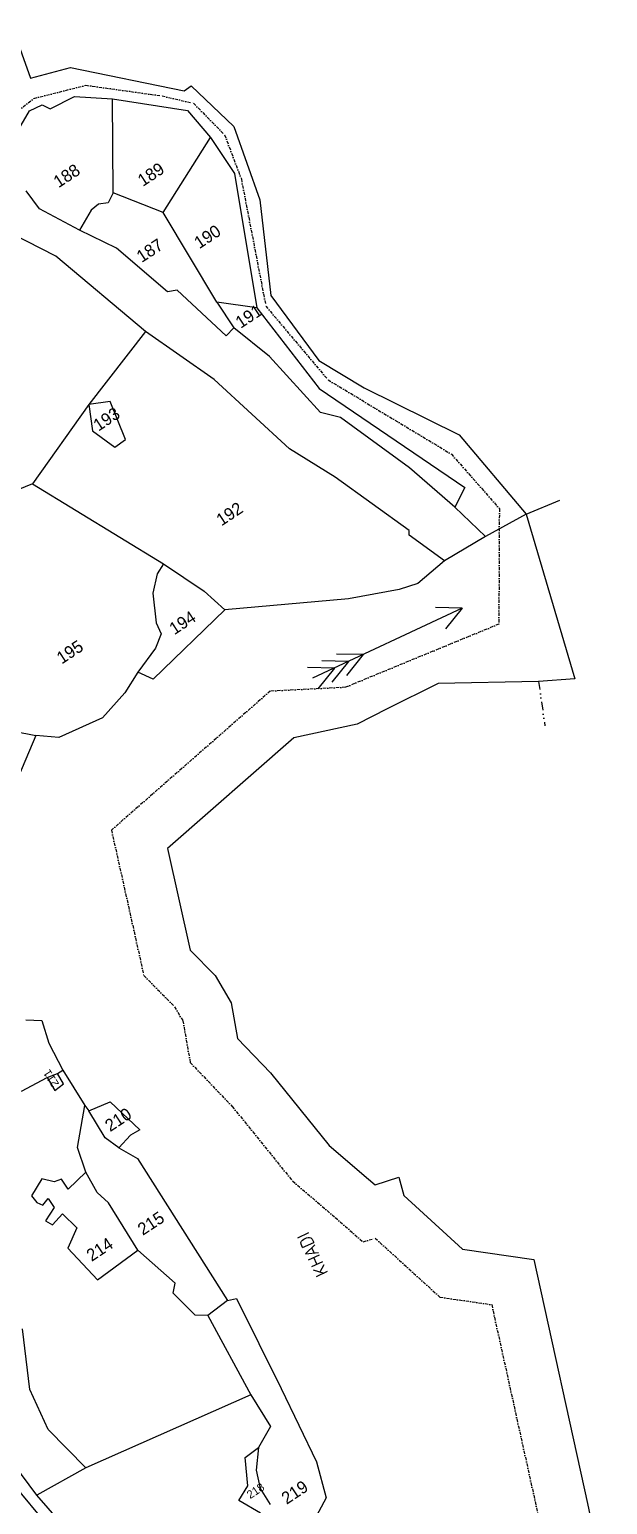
# Model space of a CAD drawing. Header units: metres. Extents: x 321058 to 325379, y 1822357 to 1826807.
# Drawn here: x 323801 to 324698, y 1824513 to 1826803 of the extents above; entities that cross this region are included whole.
import ezdxf

# ---------------------------------------------------------------- set-up
doc = ezdxf.new("R2010")
doc.units = ezdxf.units.M
doc.linetypes.add('DASHDOT', pattern=[1, 0.5, -0.25, 0, -0.25])
doc.linetypes.add('DIVIDE', pattern=[31.75, 12.7, -6.35, 0, -6.35, 0, -6.35])
for name, color, linetype in [('OFF', 1, 'Continuous'), ('POLY_PARCEL', 6, 'Continuous'), ('POLY_WATER', 4, 'Continuous'), ('TEXT_MAPIN', 7, 'Continuous'), ('TEXT_PARCEL', 7, 'Continuous'), ('V_BOUND_STREAM_LINE', 7, 'DASHDOT'), ('V_DIVIDE_LINE', 7, 'DIVIDE')]:
    doc.layers.add(name, color=color, linetype=linetype)
doc.styles.get("Standard").update_dxf_attribs({"font": 'simplex.shx'})
doc.styles.add('TEXT _PARCEL', font='', dxfattribs={"height": 0.25})
doc.styles.get('TEXT _PARCEL').set_extended_font_data('Kruti Dev 050')

msp = doc.modelspace()

# ---------------------------------------------------------------- linework, layer by layer
for points in [[(324472.6, 1825904.4), (324240.6, 1825795.5)], [(324472.6, 1825904.4), (324431.1, 1825905.2)], [(324472.6, 1825904.4), (324446.7, 1825872)], [(324319.2, 1825832.4), (324277.7, 1825833.1)], [(324319.2, 1825832.4), (324293.3, 1825800)], [(324274.3, 1825811.3), (324232.8, 1825812.1)], [(324274.3, 1825811.3), (324248.4, 1825778.9)], [(324296.4, 1825821.7), (324254.9, 1825822.4)], [(324296.4, 1825821.7), (324270.5, 1825789.3)]]:
    msp.add_lwpolyline(points)
at = {"layer": 'OFF'}
msp.add_line((324571.8, 1826050.3), (324647.5, 1825794.6), dxfattribs=at)
at = {"layer": 'POLY_PARCEL'}
for p, q in [((323930.8, 1826548.9), (323929.7, 1826695.1)), ((324008.5, 1826518.6), (324082.2, 1826634.8)), ((323816.6, 1826524.3), (323796.1, 1826551.9)), ((323930.8, 1826548.9), (323923.4, 1826533.4)), ((324008.5, 1826518.6), (323930.8, 1826548.9)), ((323930.8, 1826548.9), (323930.8, 1826548.9)), ((323878.7, 1826490.9), (323816.6, 1826524.3)), ((323896.9, 1826521.9), (323878.7, 1826490.9)), ((323908.2, 1826531.6), (323896.9, 1826521.9)), ((323923.4, 1826533.4), (323908.2, 1826531.6)), ((324091.9, 1826379.5), (324008.5, 1826518.6)), ((323842.1, 1826450.6), (323751.6, 1826496.7)), ((323935.9, 1826462.9), (323878.7, 1826490.9)), ((323981, 1826333.6), (323842.1, 1826450.6)), ((324015.5, 1826395.6), (323935.9, 1826462.9)), ((324030.5, 1826397.8), (324015.5, 1826395.6)), ((324106.5, 1826327), (324030.5, 1826397.8)), ((324154.1, 1826370.7), (324091.9, 1826379.5)), ((324091.9, 1826379.5), (324118.2, 1826339.5)), ((323981, 1826333.6), (323893.3, 1826220.7)), ((324087.6, 1826259.3), (323981, 1826333.6)), ((324118.2, 1826339.5), (324106.5, 1826327)), ((324173.5, 1826294.9), (324118.2, 1826339.5)), ((324253, 1826208.2), (324173.5, 1826294.9)), ((324204.5, 1826151.5), (324087.6, 1826259.3)), ((323893.3, 1826220.7), (323805.9, 1826097.4)), ((323926.5, 1826225), (323893.3, 1826220.7)), ((323893.3, 1826220.7), (323898.8, 1826179.7)), ((323950.1, 1826166.3), (323926.5, 1826225)), ((324283.9, 1826200.4), (324253, 1826208.2)), ((324390.9, 1826121.9), (324283.9, 1826200.4)), ((324283.9, 1826200.4), (324283.9, 1826200.4)), ((323898.8, 1826179.7), (323933.4, 1826154.1)), ((323933.4, 1826154.1), (323950.1, 1826166.3)), ((324275.5, 1826107.9), (324204.5, 1826151.5)), ((324390.3, 1826024.7), (324275.5, 1826107.9)), ((324461.5, 1826061.1), (324390.9, 1826121.9)), ((323805.9, 1826097.4), (323707.8, 1826057.1)), ((323805.9, 1826097.4), (324009, 1825973.3)), ((324390.3, 1826017.6), (324390.3, 1826024.7)), ((324445.3, 1825977.6), (324390.3, 1826017.6)), ((324009, 1825973.3), (323999.3, 1825957.8)), ((324009, 1825973.3), (324072.3, 1825930.8)), ((323999.3, 1825957.8), (323992.3, 1825927.4)), ((323992.3, 1825927.4), (323997.6, 1825881.7)), ((324072.3, 1825930.8), (324104.4, 1825901.6)), ((323997.6, 1825881.7), (324005.5, 1825864.5)), ((324005.5, 1825864.5), (323996.7, 1825842.3)), ((323996.7, 1825842.3), (323969.3, 1825804.7)), ((323776.7, 1825713.5), (323811, 1825706.4)), ((323844.4, 1825182.2), (323852.6, 1825187.1)), ((323788.7, 1825154.8), (323828.6, 1825175.7)), ((323828.6, 1825175.7), (323844.4, 1825182.2)), ((323828.6, 1825175.7), (323840.5, 1825155.5)), ((323840.5, 1825155.5), (323854, 1825165.7)), ((323854, 1825165.7), (323844.4, 1825182.2)), ((323875.6, 1825067.2), (323887.2, 1825132.1)), ((323918.5, 1825082), (323893.3, 1825124)), ((323939.6, 1825066.6), (323918.5, 1825082)), ((323888.4, 1825029), (323875.6, 1825067.2)), ((323888.4, 1825029), (323861.1, 1825002.6)), ((323905.9, 1824997.5), (323888.4, 1825029)), ((323820, 1825018.3), (323804.3, 1824992.1)), ((323839.3, 1825013.7), (323820, 1825018.3)), ((323850.6, 1825017.8), (323839.3, 1825013.7)), ((323861.1, 1825002.6), (323850.6, 1825017.8)), ((323804.3, 1824992.1), (323812.5, 1824981.9)), ((323812.5, 1824981.9), (323821.9, 1824977.4)), ((323821.9, 1824977.4), (323829.9, 1824988)), ((323829.9, 1824988), (323839.2, 1824974)), ((323923.5, 1824981), (323905.9, 1824997.5)), ((323969.1, 1824907.8), (323923.5, 1824981)), ((323839.2, 1824974), (323826, 1824953.3)), ((323836.8, 1824947), (323852.5, 1824964)), ((323852.5, 1824964), (323874.7, 1824942.5)), ((323826, 1824953.3), (323836.8, 1824947)), ((323874.7, 1824942.5), (323860.8, 1824910.6)), ((323860.8, 1824910.6), (323906.5, 1824861.6)), ((323906.5, 1824861.6), (323969.1, 1824907.8)), ((324027.2, 1824856.3), (323969.1, 1824907.8)), ((324024, 1824840.8), (324027.2, 1824856.3)), ((324058.2, 1824807), (324024, 1824840.8)), ((324108.4, 1824829.6), (324077.8, 1824806.1)), ((324077.8, 1824806.1), (324058.2, 1824807)), ((324077.8, 1824806.1), (324144.6, 1824683)), ((323801.5, 1824691.3), (323790.2, 1824785.7)), ((323830.1, 1824629.2), (323801.5, 1824691.3)), ((324144.6, 1824683), (323888.3, 1824569.7)), ((324144.6, 1824683), (324175.3, 1824633.8)), ((323888.3, 1824569.7), (323830.1, 1824629.2)), ((324175.3, 1824633.8), (324156.5, 1824601.3)), ((324135.7, 1824585.7), (324156.5, 1824601.3)), ((324156.5, 1824601.3), (324152.8, 1824566.2)), ((323888.3, 1824569.7), (323812.4, 1824527.4)), ((324140.2, 1824542.1), (324135.7, 1824585.7)), ((324152.8, 1824566.2), (324159, 1824537.7)), ((324125.9, 1824519.3), (324140.2, 1824542.1)), ((324159, 1824537.7), (324174.6, 1824512.8)), ((324159.8, 1824499.7), (324125.9, 1824519.3))]:
    msp.add_line(p, q, dxfattribs=at)
at = {"layer": 'POLY_WATER'}
for p, q in [((323775.9, 1826802.6), (323802.5, 1826726.8)), ((323802.5, 1826726.8), (323864.6, 1826743.6)), ((323864.6, 1826743.6), (324041.2, 1826707.4)), ((323833, 1826679.5), (323871, 1826698.6)), ((323871, 1826698.6), (323929.7, 1826695.1)), ((324041.2, 1826707.4), (324052, 1826715.3)), ((324052, 1826715.3), (324118, 1826652)), ((323768.2, 1826619.2), (323801.2, 1826676.1)), ((323801.2, 1826676.1), (323820.8, 1826685.5)), ((323820.8, 1826685.5), (323833, 1826679.5)), ((323929.7, 1826695.1), (324046.2, 1826676.8)), ((324046.2, 1826676.8), (324082.2, 1826634.8)), ((324118, 1826652), (324158.6, 1826538)), ((324082.2, 1826634.8), (324119.2, 1826578.8)), ((324119.2, 1826578.8), (324154.1, 1826370.7)), ((324158.6, 1826538), (324175.7, 1826389.5)), ((324175.7, 1826389.5), (324250.3, 1826288.6)), ((324154.1, 1826370.7), (324250.8, 1826245.5)), ((324250.3, 1826288.6), (324320.7, 1826246.5)), ((324250.8, 1826245.5), (324477, 1826091.4)), ((324320.7, 1826246.5), (324468.2, 1826173.3)), ((324468.2, 1826173.3), (324571.8, 1826050.3)), ((324477, 1826091.4), (324461.5, 1826061.1)), ((324477, 1826091.4), (324477, 1826091.4)), ((324508.9, 1826015.6), (324461.5, 1826061.1)), ((324571.8, 1826050.3), (324508.9, 1826015.6)), ((324508.9, 1826015.6), (324445.3, 1825977.6)), ((324445.3, 1825977.6), (324404, 1825942.5)), ((324404, 1825942.5), (324374.8, 1825933.1)), ((324296.4, 1825918.9), (324104.4, 1825901.6)), ((324374.8, 1825933.1), (324296.4, 1825918.9)), ((324104.4, 1825901.6), (323993.2, 1825793.9)), ((323969.3, 1825804.7), (323949, 1825772.7)), ((323993.2, 1825793.9), (323969.3, 1825804.7)), ((324435.6, 1825787.6), (324356.2, 1825747.9)), ((324591.3, 1825790.4), (324435.6, 1825787.6)), ((324647.5, 1825794.6), (324591.3, 1825790.4)), ((323949, 1825772.7), (323914.4, 1825734.1)), ((323914.4, 1825734.1), (323846.6, 1825703.3)), ((324356.2, 1825747.9), (324309.8, 1825724.3)), ((324309.8, 1825724.3), (324211.3, 1825703)), ((323811, 1825706.4), (323783.8, 1825643.2)), ((323846.6, 1825703.3), (323811, 1825706.4)), ((324211.3, 1825703), (324015.3, 1825531.4)), ((324015.3, 1825531.4), (324050.6, 1825373.3)), ((324050.6, 1825373.3), (324089.1, 1825334)), ((324089.1, 1825334), (324114.3, 1825291.6)), ((324114.3, 1825291.6), (324124, 1825236.2)), ((323795.2, 1825265.3), (323820.1, 1825264.4)), ((323820.1, 1825264.4), (323830.9, 1825228.9)), ((324124, 1825236.2), (324174.9, 1825183.1)), ((323830.9, 1825228.9), (323852.6, 1825187.1)), ((323852.6, 1825187.1), (323887.2, 1825132.1)), ((324174.9, 1825183.1), (324266.1, 1825070.3)), ((323887.2, 1825132.1), (323893.3, 1825124)), ((323893.3, 1825124), (323926.2, 1825137.8)), ((323926.2, 1825137.8), (323972.3, 1825094.4)), ((323972.3, 1825094.4), (323957.6, 1825086.1)), ((323957.6, 1825086.1), (323939.6, 1825066.6)), ((324266.1, 1825070.3), (324327.3, 1825017.9)), ((323939.6, 1825066.6), (323968.9, 1825049.9)), ((323968.9, 1825049.9), (324108.4, 1824829.6)), ((324327.3, 1825017.9), (324337.4, 1825009)), ((324337.4, 1825009), (324374.6, 1825020.9)), ((324374.6, 1825020.9), (324381.9, 1824992.4)), ((324381.9, 1824992.4), (324473.3, 1824909.3)), ((324473.3, 1824909.3), (324583.7, 1824893.4)), ((324583.7, 1824893.4), (324667.1, 1824514.6)), ((323812.4, 1824527.4), (323577.6, 1824843.7)), ((324108.4, 1824829.6), (324122.2, 1824832.8)), ((324122.2, 1824832.8), (324191.7, 1824693)), ((324191.7, 1824693), (324246.5, 1824579.3)), ((324246.5, 1824579.3), (324261.7, 1824523.2)), ((323761.3, 1824562.1), (323904.6, 1824389)), ((323978.6, 1824337.7), (323812.4, 1824527.4)), ((324261.7, 1824523.2), (324238.6, 1824480.6)), ((324667.1, 1824514.6), (324698.2, 1824366.8))]:
    msp.add_line(p, q, dxfattribs=at)
at = {"layer": 'V_BOUND_STREAM_LINE', "ltscale": 10}
for p, q in [((323807.9, 1826695.6), (323888.6, 1826716)), ((323888.6, 1826716), (324006.9, 1826699.5)), ((324006.9, 1826699.5), (324055.7, 1826688)), ((323751.1, 1826651.9), (323807.9, 1826695.6)), ((324055.7, 1826688), (324104, 1826639.1)), ((324104, 1826639.1), (324129.9, 1826570.5)), ((324129.9, 1826570.5), (324168, 1826373.1)), ((324168, 1826373.1), (324264.5, 1826258.7)), ((324264.5, 1826258.7), (324456, 1826143.4)), ((324456, 1826143.4), (324530.4, 1826059)), ((324530.4, 1826059), (324529.6, 1825879.6)), ((324529.6, 1825879.6), (324291.6, 1825781.6)), ((324291.6, 1825781.6), (324174.7, 1825775.6)), ((324291.6, 1825781.6), (324291.6, 1825781.6)), ((324174.7, 1825775.6), (323928.3, 1825559.9)), ((323928.3, 1825559.9), (323978.6, 1825334.2)), ((323978.6, 1825334.2), (324026.2, 1825285.7)), ((324026.2, 1825285.7), (324039.2, 1825263.8)), ((324039.2, 1825263.8), (324050.6, 1825199)), ((324050.6, 1825199), (324115.7, 1825131)), ((324115.7, 1825131), (324209.4, 1825015.1)), ((324209.4, 1825015.1), (324275.7, 1824958.4)), ((324275.7, 1824958.4), (324318.8, 1824920.5)), ((324318.8, 1824920.5), (324337.5, 1824926.4)), ((324337.5, 1824926.4), (324438.2, 1824834.8)), ((324438.2, 1824834.8), (324518.5, 1824823.2)), ((324518.5, 1824823.2), (324590.2, 1824498.1))]:
    msp.add_line(p, q, dxfattribs=at)
at = {"layer": 'V_DIVIDE_LINE', "ltscale": 10}
msp.add_line((324571.8, 1826050.3), (324624.4, 1826072), dxfattribs=at)
at = {"layer": 'V_DIVIDE_LINE'}
msp.add_line((324591.3, 1825790.4), (324601.1, 1825721.9), dxfattribs=at)

# ---------------------------------------------------------------- texts
at = {"layer": 'TEXT_MAPIN'}
msp.add_text('KHADI', height=19.01, rotation=115.4672, dxfattribs=at).set_placement((324265, 1824872))
at = {"layer": 'TEXT_PARCEL', "style": 'TEXT _PARCEL'}
for s, height, rotation, p in [('188', 19.01, 33.3834, (323846.2, 1826556)), ('189', 19.01, 33.3834, (323977, 1826558.1)), ('190', 19.01, 33.3834, (324064.7, 1826461.4)), ('187', 19.01, 33.3834, (323975.2, 1826439.9)), ('191', 19.01, 33.3834, (324128.8, 1826337.8)), ('193', 19.01, 33.3834, (323908.1, 1826178.2)), ('192', 19.01, 33.3834, (324099, 1826031.1)), ('194', 19.01, 33.3834, (324026, 1825862.2)), ('195', 19.01, 33.3834, (323851.2, 1825816.8)), ('211', 12.68, 123.2281, (323847.6, 1825165.9)), ('210', 19.01, 33.3834, (323926.3, 1825090.8)), ('215', 19.01, 33.3834, (323977, 1824929.9)), ('214', 19.01, 33.3834, (323897.5, 1824889.4)), ('218', 12.68, 33.3834, (324143.6, 1824521.1)), ('219', 19.01, 33.3834, (324200.1, 1824512.3))]:
    msp.add_text(s, height=height, rotation=rotation, dxfattribs=at).set_placement(p)

doc.saveas('drawing.dxf')
